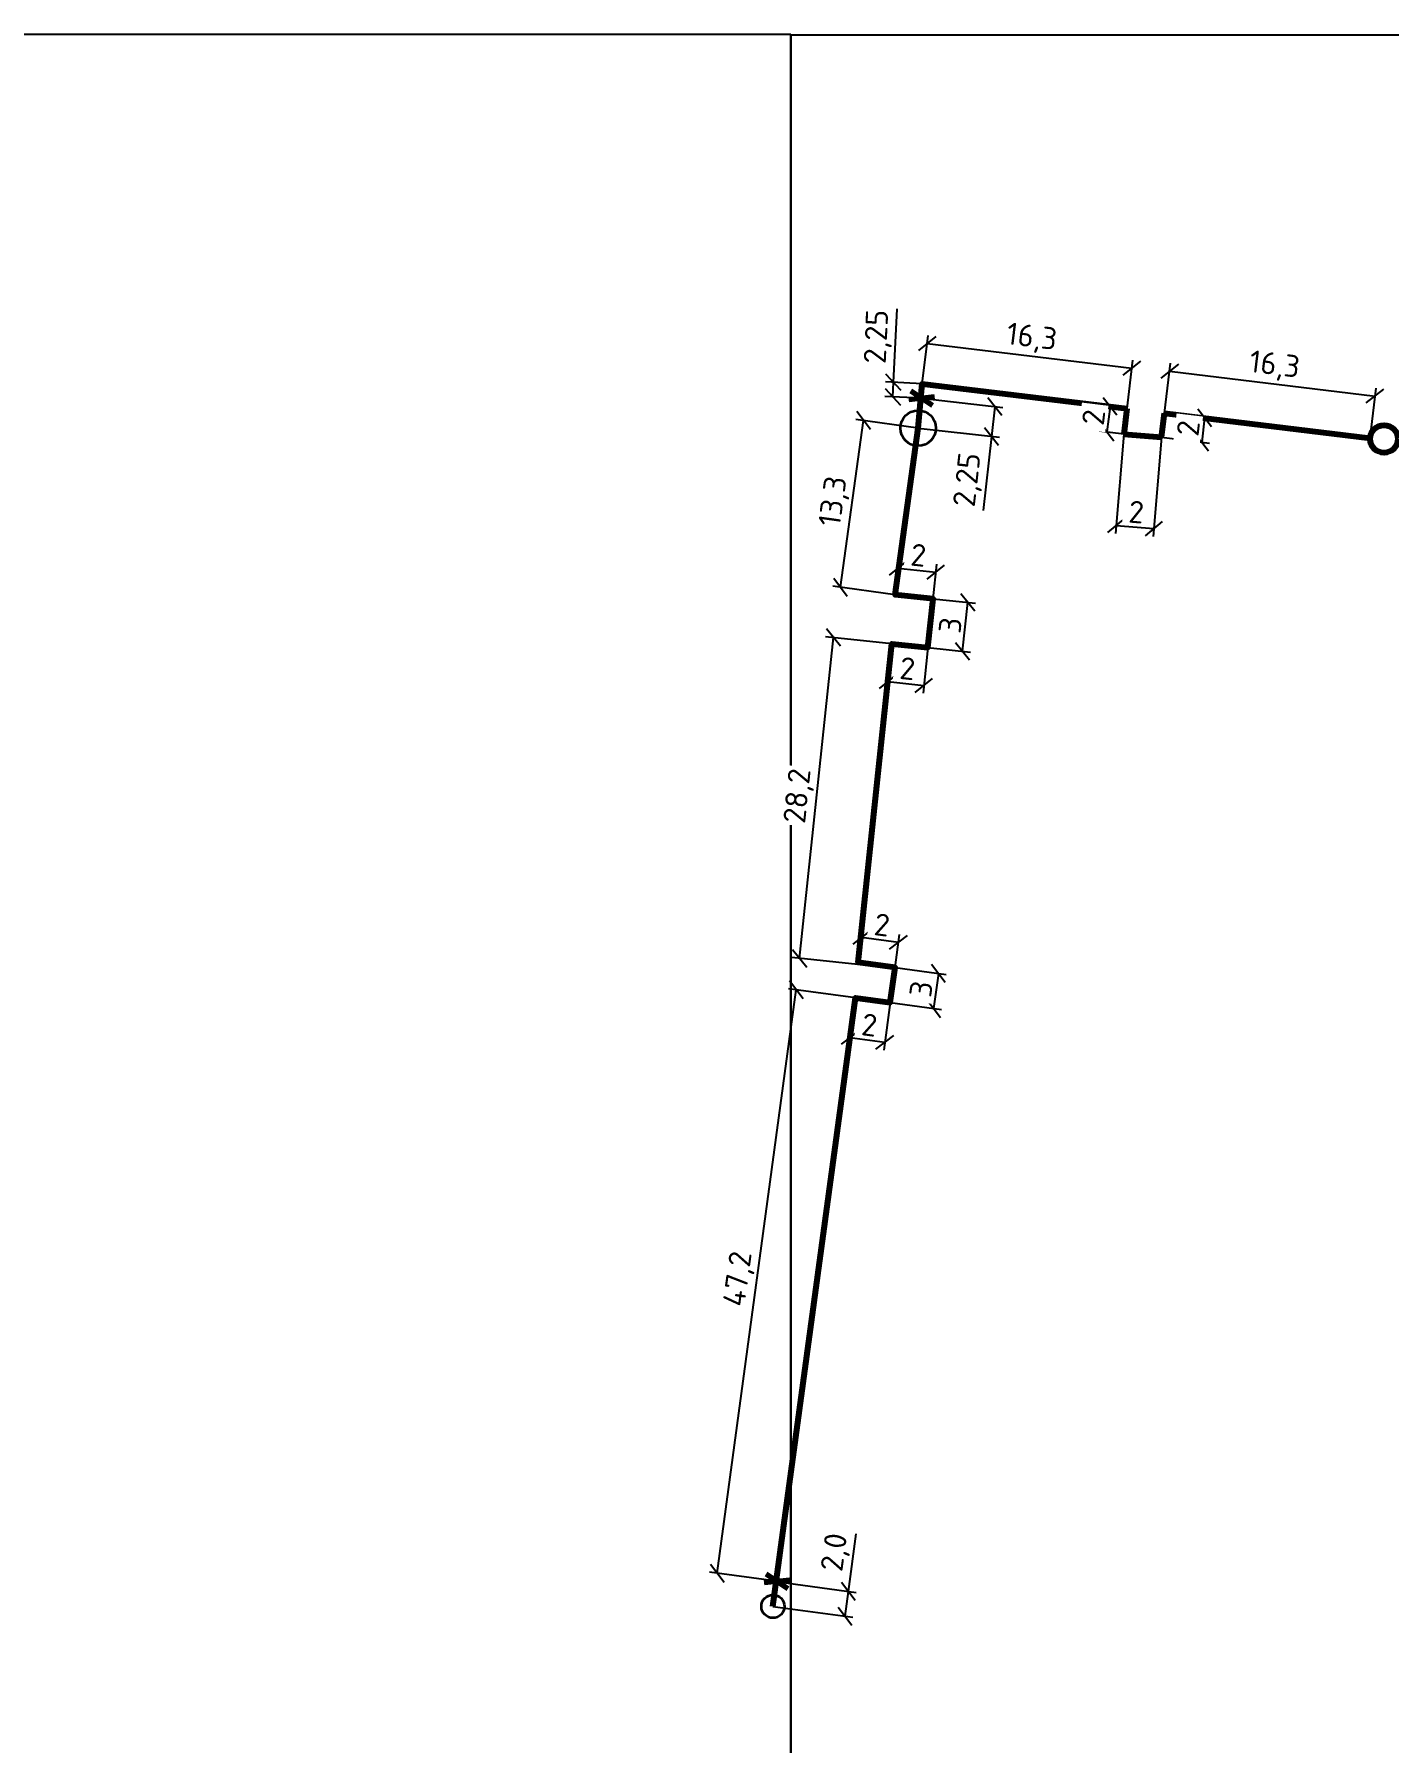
# Model space of a CAD drawing. Header units: millimetres. Extents: x 1990 to 7549, y 397 to 3825.
# Drawn here: x 3097.2 to 3311, y 3555.4 to 3824.9 of the extents above; entities that cross this region are included whole.
import ezdxf

# ---------------------------------------------------------------- set-up
doc = ezdxf.new("R2010")
doc.units = ezdxf.units.MM
doc.styles.add('-ISOCPEUR-', font='isocpeur.TTF')
doc.styles.add('GOST', font='gost.shx', dxfattribs={"oblique": 15})
doc.dimstyles.new('М 1 к 500', dxfattribs={"dimtxt": 3.5, "dimasz": 2.5, "dimexe": 1.25, "dimexo": 0, "dimtad": 1, "dimdec": 1, "dimlfac": 0.5, "dimzin": 1, "dimtxsty": 'GOST', "dimblk": 'OBLIQUE', "dimcen": 2.5, "dimclrd": 256, "dimclre": 256, "dimclrt": 256, "dimazin": 2, "dimtfac": 1, "dimtdec": 1, "dimtmove": 0, "dimatfit": 3, "dimldrblk": 'NONE', "dimfxl": 1.25, "dimlwd": -1, "dimlwe": -1, "dimarcsym": 0})
picture_1 = doc.add_image_def('image1.jpg', size_in_pixel=(3947, 3948))
picture_2 = doc.add_image_def('image2.jpg', size_in_pixel=(3947, 3947))

# ---------------------------------------------------------------- blocks, each defined once
blk = doc.blocks.new('_Oblique')
at = {"color": 0, "linetype": 'ByBlock', "lineweight": -2}
blk.add_line((-0.5, -0.5), (0.5, 0.5), dxfattribs=at)
blk = doc.blocks.new('*D306')
at = {"transparency": 16777216}
for p, q in [((3225.72, 3579.23), (3226.95, 3588.33)), ((3214.33, 3580.78), (3226.95, 3579.07)), ((3225.19, 3575.33), (3225.72, 3579.23)), ((3213.8, 3576.87), (3226.43, 3575.16))]:
    blk.add_line(p, q, dxfattribs=at)
at = {"layer": 'Defpoints', "color": 0, "lineweight": 35, "transparency": 16777216}
for p in [(3214.33, 3580.78), (3225.72, 3579.23), (3213.8, 3576.87)]:
    blk.add_point(p, dxfattribs=at)
at = {"transparency": 16777216, "xscale": 2.5, "yscale": 2.5, "zscale": 2.5}
for p, rotation in [((3225.72, 3579.23), 82.28569363803456), ((3225.19, 3575.33), 262.2856936380346)]:
    blk.add_blockref('_Oblique', p, dxfattribs=dict(at, rotation=rotation))
at = {"lineweight": 35, "transparency": 16777216, "insert": (3223.8, 3585.38), "char_height": 3.5, "attachment_point": 5, "rotation": 82.2857, "style": '-ISOCPEUR-', "bg_fill": 3, "box_fill_scale": 1.1, "bg_fill_color": 256, "bg_fill_true_color": 13158600, "bg_fill_transparency": 0}
blk.add_mtext('2,0', dxfattribs=at)
blk = doc.blocks.new('_None')
blk = doc.blocks.new('*D307')
at = {"transparency": 16777216}
for p, q in [((3205.03, 3582.13), (3217.49, 3674.15)), ((3226.81, 3672.88), (3216.26, 3674.31)), ((3214.34, 3580.87), (3203.79, 3582.29))]:
    blk.add_line(p, q, dxfattribs=at)
at = {"layer": 'Defpoints', "color": 0, "lineweight": 35, "transparency": 16777216}
for p in [(3217.49, 3674.15), (3226.81, 3672.88), (3214.34, 3580.87)]:
    blk.add_point(p, dxfattribs=at)
at = {"transparency": 16777216, "xscale": 2.5, "yscale": 2.5, "zscale": 2.5}
for p, rotation in [((3217.49, 3674.15), 82.2856936380355), ((3205.03, 3582.13), 262.2856936380355)]:
    blk.add_blockref('_Oblique', p, dxfattribs=dict(at, rotation=rotation))
at = {"lineweight": 35, "transparency": 16777216, "insert": (3208.56, 3628.5), "char_height": 3.5, "attachment_point": 5, "rotation": 82.2857, "style": '-ISOCPEUR-', "bg_fill": 3, "box_fill_scale": 1.1, "bg_fill_color": 256, "bg_fill_true_color": 13158600, "bg_fill_transparency": 0}
blk.add_mtext('47,2', dxfattribs=at)
blk = doc.blocks.new('*D308')
at = {"transparency": 16777216}
for p, q in [((3226.81, 3672.88), (3225.79, 3665.38)), ((3232.32, 3672.14), (3231.31, 3664.63)), ((3225.96, 3666.62), (3231.47, 3665.87))]:
    blk.add_line(p, q, dxfattribs=at)
at = {"layer": 'Defpoints', "color": 0, "lineweight": 35, "transparency": 16777216}
blk.add_point((3226.81, 3672.88), dxfattribs=at)
at = {"transparency": 16777216, "xscale": 2.5, "yscale": 2.5, "zscale": 2.5}
for p, rotation in [((3225.96, 3666.62), 172.2856936380356), ((3231.47, 3665.87), 352.2856936380356)]:
    blk.add_blockref('_Oblique', p, dxfattribs=dict(at, rotation=rotation))
at = {"lineweight": 35, "transparency": 16777216, "insert": (3229.03, 3668.6), "char_height": 3.5, "attachment_point": 5, "rotation": 352.2857, "style": '-ISOCPEUR-', "bg_fill": 3, "box_fill_scale": 1.1, "bg_fill_color": 256, "bg_fill_true_color": 13158600, "bg_fill_transparency": 0}
blk.add_mtext('2', dxfattribs=at)
at = {"layer": 'Defpoints', "color": 0, "lineweight": 35, "transparency": 16777216}
for p in [(3232.32, 3672.14), (3231.47, 3665.87)]:
    blk.add_point(p, dxfattribs=at)
blk = doc.blocks.new('*D309')
at = {"transparency": 16777216}
for p, q in [((3227.26, 3678.45), (3227.96, 3683.67)), ((3227.8, 3682.43), (3233.61, 3681.64)), ((3233.07, 3677.66), (3233.78, 3682.88))]:
    blk.add_line(p, q, dxfattribs=at)
at = {"layer": 'Defpoints', "color": 0, "lineweight": 35, "transparency": 16777216}
for p in [(3227.26, 3678.45), (3233.07, 3677.66)]:
    blk.add_point(p, dxfattribs=at)
at = {"transparency": 16777216, "xscale": 2.5, "yscale": 2.5, "zscale": 2.5}
for p, rotation in [((3227.8, 3682.43), 172.2856936380359), ((3233.61, 3681.64), 352.2856936380359)]:
    blk.add_blockref('_Oblique', p, dxfattribs=dict(at, rotation=rotation))
at = {"lineweight": 35, "transparency": 16777216, "insert": (3231.02, 3684.39), "char_height": 3.5, "attachment_point": 5, "rotation": 352.2857, "style": '-ISOCPEUR-', "bg_fill": 3, "box_fill_scale": 1.1, "bg_fill_color": 256, "bg_fill_true_color": 13158600, "bg_fill_transparency": 0}
blk.add_mtext('2', dxfattribs=at)
at = {"layer": 'Defpoints', "color": 0, "lineweight": 35, "transparency": 16777216}
blk.add_point((3233.61, 3681.64), dxfattribs=at)
blk = doc.blocks.new('*D310')
at = {"transparency": 16777216}
for p, q in [((3233.07, 3677.66), (3241.15, 3676.56)), ((3239.91, 3676.73), (3239.16, 3671.21)), ((3232.32, 3672.14), (3240.4, 3671.04))]:
    blk.add_line(p, q, dxfattribs=at)
at = {"layer": 'Defpoints', "color": 0, "lineweight": 35, "transparency": 16777216}
for p in [(3233.07, 3677.66), (3232.32, 3672.14)]:
    blk.add_point(p, dxfattribs=at)
at = {"transparency": 16777216, "xscale": 2.5, "yscale": 2.5, "zscale": 2.5}
for p, rotation in [((3239.91, 3676.73), 82.28569363803331), ((3239.16, 3671.21), 262.2856936380333)]:
    blk.add_blockref('_Oblique', p, dxfattribs=dict(at, rotation=rotation))
at = {"lineweight": 35, "transparency": 16777216, "insert": (3237.18, 3674.29), "char_height": 3.5, "attachment_point": 5, "rotation": 82.2857, "style": '-ISOCPEUR-', "bg_fill": 3, "box_fill_scale": 1.1, "bg_fill_color": 256, "bg_fill_true_color": 13158600, "bg_fill_transparency": 0}
blk.add_mtext('3', dxfattribs=at)
at = {"layer": 'Defpoints', "color": 0, "lineweight": 35, "transparency": 16777216}
blk.add_point((3239.16, 3671.21), dxfattribs=at)
blk = doc.blocks.new('*D311')
at = {"transparency": 16777216}
for p, q in [((3218.02, 3679.11), (3223.36, 3729.71)), ((3232.56, 3728.74), (3222.11, 3729.84)), ((3227.22, 3678.14), (3216.78, 3679.24))]:
    blk.add_line(p, q, dxfattribs=at)
at = {"layer": 'Defpoints', "color": 0, "lineweight": 35, "transparency": 16777216}
for p in [(3223.36, 3729.71), (3232.56, 3728.74), (3227.22, 3678.14)]:
    blk.add_point(p, dxfattribs=at)
at = {"transparency": 16777216, "xscale": 2.5, "yscale": 2.5, "zscale": 2.5}
for p, rotation in [((3223.36, 3729.71), 83.97645408025883), ((3218.02, 3679.11), 263.9764540802588)]:
    blk.add_blockref('_Oblique', p, dxfattribs=dict(at, rotation=rotation))
at = {"lineweight": 35, "transparency": 16777216, "insert": (3217.98, 3704.7), "char_height": 3.5, "attachment_point": 5, "rotation": 83.9765, "style": '-ISOCPEUR-', "bg_fill": 3, "box_fill_scale": 1.1, "bg_fill_color": 256, "bg_fill_true_color": 13158600, "bg_fill_transparency": 0}
blk.add_mtext('28,2', dxfattribs=at)
blk = doc.blocks.new('*D312')
at = {"transparency": 16777216}
for p, q in [((3232.56, 3728.74), (3231.8, 3721.52)), ((3238.26, 3728.13), (3237.5, 3720.92)), ((3231.93, 3722.77), (3237.63, 3722.17))]:
    blk.add_line(p, q, dxfattribs=at)
at = {"layer": 'Defpoints', "color": 0, "lineweight": 35, "transparency": 16777216}
blk.add_point((3232.56, 3728.74), dxfattribs=at)
at = {"transparency": 16777216, "xscale": 2.5, "yscale": 2.5, "zscale": 2.5}
for p, rotation in [((3231.93, 3722.77), 173.9764540802585), ((3237.63, 3722.17), 353.9764540802586)]:
    blk.add_blockref('_Oblique', p, dxfattribs=dict(at, rotation=rotation))
at = {"lineweight": 35, "transparency": 16777216, "insert": (3235.03, 3724.83), "char_height": 3.5, "attachment_point": 5, "rotation": 353.9765, "style": '-ISOCPEUR-', "bg_fill": 3, "box_fill_scale": 1.1, "bg_fill_color": 256, "bg_fill_true_color": 13158600, "bg_fill_transparency": 0}
blk.add_mtext('2', dxfattribs=at)
at = {"layer": 'Defpoints', "color": 0, "lineweight": 35, "transparency": 16777216}
for p in [(3238.26, 3728.13), (3237.63, 3722.17)]:
    blk.add_point(p, dxfattribs=at)
blk = doc.blocks.new('*D313')
at = {"transparency": 16777216}
for p, q in [((3239.07, 3735.84), (3245.79, 3735.13)), ((3243.73, 3727.56), (3244.55, 3735.26)), ((3238.26, 3728.13), (3244.98, 3727.43))]:
    blk.add_line(p, q, dxfattribs=at)
at = {"layer": 'Defpoints', "color": 0, "lineweight": 35, "transparency": 16777216}
blk.add_point((3239.07, 3735.84), dxfattribs=at)
at = {"transparency": 16777216, "xscale": 2.5, "yscale": 2.5, "zscale": 2.5}
for p, rotation in [((3244.55, 3735.26), 83.97645408025893), ((3243.73, 3727.56), 263.9764540802589)]:
    blk.add_blockref('_Oblique', p, dxfattribs=dict(at, rotation=rotation))
at = {"lineweight": 35, "transparency": 16777216, "insert": (3241.78, 3731.66), "char_height": 3.5, "attachment_point": 5, "rotation": 83.9765, "style": '-ISOCPEUR-', "bg_fill": 3, "box_fill_scale": 1.1, "bg_fill_color": 256, "bg_fill_true_color": 13158600, "bg_fill_transparency": 0}
blk.add_mtext('3', dxfattribs=at)
at = {"layer": 'Defpoints', "color": 0, "lineweight": 35, "transparency": 16777216}
for p in [(3244.55, 3735.26), (3238.26, 3728.13)]:
    blk.add_point(p, dxfattribs=at)
blk = doc.blocks.new('*D314')
at = {"transparency": 16777216}
for p, q in [((3224.46, 3737.67), (3228.12, 3763.96)), ((3236.72, 3762.76), (3226.88, 3764.13)), ((3233.07, 3736.47), (3223.23, 3737.84))]:
    blk.add_line(p, q, dxfattribs=at)
at = {"layer": 'Defpoints', "color": 0, "lineweight": 35, "transparency": 16777216}
for p in [(3228.12, 3763.96), (3236.72, 3762.76), (3233.07, 3736.47)]:
    blk.add_point(p, dxfattribs=at)
at = {"transparency": 16777216, "xscale": 2.5, "yscale": 2.5, "zscale": 2.5}
for p, rotation in [((3228.12, 3763.96), 82.08863652236583), ((3224.46, 3737.67), 262.0886365223658)]:
    blk.add_blockref('_Oblique', p, dxfattribs=dict(at, rotation=rotation))
at = {"lineweight": 35, "transparency": 16777216, "insert": (3223.59, 3751.19), "char_height": 3.5, "attachment_point": 5, "rotation": 82.0886, "style": '-ISOCPEUR-', "bg_fill": 3, "box_fill_scale": 1.1, "bg_fill_color": 256, "bg_fill_true_color": 13158600, "bg_fill_transparency": 0}
blk.add_mtext('13,3', dxfattribs=at)
blk = doc.blocks.new('*D315')
at = {"transparency": 16777216}
for p, q in [((3233.07, 3736.47), (3233.65, 3741.92)), ((3233.51, 3740.67), (3239.52, 3740.04)), ((3239.07, 3735.84), (3239.65, 3741.28))]:
    blk.add_line(p, q, dxfattribs=at)
at = {"layer": 'Defpoints', "color": 0, "lineweight": 35, "transparency": 16777216}
for p in [(3233.07, 3736.47), (3239.07, 3735.84)]:
    blk.add_point(p, dxfattribs=at)
at = {"transparency": 16777216, "xscale": 2.5, "yscale": 2.5, "zscale": 2.5}
for p, rotation in [((3233.51, 3740.67), 173.9764540802592), ((3239.52, 3740.04), 353.9764540802592)]:
    blk.add_blockref('_Oblique', p, dxfattribs=dict(at, rotation=rotation))
at = {"lineweight": 35, "transparency": 16777216, "insert": (3236.76, 3742.72), "char_height": 3.5, "attachment_point": 5, "rotation": 353.9765, "style": '-ISOCPEUR-', "bg_fill": 3, "box_fill_scale": 1.1, "bg_fill_color": 256, "bg_fill_true_color": 13158600, "bg_fill_transparency": 0}
blk.add_mtext('2', dxfattribs=at)
at = {"layer": 'Defpoints', "color": 0, "lineweight": 35, "transparency": 16777216}
blk.add_point((3239.52, 3740.04), dxfattribs=at)
blk = doc.blocks.new('*D316')
at = {"transparency": 16777216}
for p, q in [((3237.26, 3767.46), (3250.07, 3766)), ((3248.82, 3766.14), (3248.29, 3761.45)), ((3236.72, 3762.76), (3249.53, 3761.31)), ((3248.29, 3761.45), (3246.96, 3749.74))]:
    blk.add_line(p, q, dxfattribs=at)
at = {"layer": 'Defpoints', "color": 0, "lineweight": 35, "transparency": 16777216}
for p in [(3237.26, 3767.46), (3248.82, 3766.14), (3236.72, 3762.76)]:
    blk.add_point(p, dxfattribs=at)
at = {"transparency": 16777216, "xscale": 2.5, "yscale": 2.5, "zscale": 2.5}
for p, rotation in [((3248.82, 3766.14), 83.52308530276193), ((3248.29, 3761.45), 263.523085302762)]:
    blk.add_blockref('_Oblique', p, dxfattribs=dict(at, rotation=rotation))
at = {"lineweight": 35, "transparency": 16777216, "insert": (3244.77, 3754.58), "char_height": 3.5, "attachment_point": 5, "rotation": 83.5231, "style": '-ISOCPEUR-', "bg_fill": 3, "box_fill_scale": 1.1, "bg_fill_color": 256, "bg_fill_true_color": 13158600, "bg_fill_transparency": 0}
blk.add_mtext('2,25', dxfattribs=at)
blk = doc.blocks.new('*D317')
at = {"transparency": 16777216}
for p, q in [((3232.83, 3769.98), (3233.41, 3781.59)), ((3237.37, 3769.75), (3231.58, 3770.04)), ((3232.72, 3767.68), (3232.83, 3769.98)), ((3237.26, 3767.46), (3231.47, 3767.74))]:
    blk.add_line(p, q, dxfattribs=at)
at = {"layer": 'Defpoints', "color": 0, "lineweight": 35, "transparency": 16777216}
for p in [(3232.83, 3769.98), (3237.37, 3769.75), (3237.26, 3767.46)]:
    blk.add_point(p, dxfattribs=at)
at = {"transparency": 16777216, "xscale": 2.5, "yscale": 2.5, "zscale": 2.5}
for p, rotation in [((3232.83, 3769.98), 87.14650873220437), ((3232.72, 3767.68), 267.1465087322044)]:
    blk.add_blockref('_Oblique', p, dxfattribs=dict(at, rotation=rotation))
at = {"lineweight": 35, "transparency": 16777216, "insert": (3230.46, 3777.17), "char_height": 3.5, "attachment_point": 5, "rotation": 87.1465, "style": '-ISOCPEUR-', "bg_fill": 3, "box_fill_scale": 1.1, "bg_fill_color": 256, "bg_fill_true_color": 13158600, "bg_fill_transparency": 0}
blk.add_mtext('2,25', dxfattribs=at)
blk = doc.blocks.new('*D318')
at = {"transparency": 16777216}
for p, q in [((3237.37, 3769.75), (3238.29, 3777.37)), ((3238.14, 3776.12), (3270.44, 3772.21)), ((3269.67, 3765.84), (3270.59, 3773.46))]:
    blk.add_line(p, q, dxfattribs=at)
at = {"layer": 'Defpoints', "color": 0, "lineweight": 35, "transparency": 16777216}
for p in [(3270.44, 3772.21), (3237.37, 3769.75), (3269.67, 3765.84)]:
    blk.add_point(p, dxfattribs=at)
at = {"transparency": 16777216, "xscale": 2.5, "yscale": 2.5, "zscale": 2.5}
for p, rotation in [((3238.14, 3776.12), 173.0978154615249), ((3270.44, 3772.21), 353.0978154615249)]:
    blk.add_blockref('_Oblique', p, dxfattribs=dict(at, rotation=rotation))
at = {"lineweight": 35, "transparency": 16777216, "insert": (3254.62, 3776.87), "char_height": 3.5, "attachment_point": 5, "rotation": 353.0978, "style": '-ISOCPEUR-', "bg_fill": 3, "box_fill_scale": 1.1, "bg_fill_color": 256, "bg_fill_true_color": 13158600, "bg_fill_transparency": 0}
blk.add_mtext('16,3', dxfattribs=at)
blk = doc.blocks.new('*D319')
at = {"transparency": 16777216}
for p, q in [((3269.67, 3765.84), (3265.76, 3766.32)), ((3267, 3766.17), (3266.5, 3762.15)), ((3269.17, 3761.82), (3265.26, 3762.3))]:
    blk.add_line(p, q, dxfattribs=at)
at = {"layer": 'Defpoints', "color": 0, "lineweight": 35, "transparency": 16777216}
for p in [(3269.67, 3765.84), (3269.17, 3761.82)]:
    blk.add_point(p, dxfattribs=at)
at = {"transparency": 16777216, "xscale": 2.5, "yscale": 2.5, "zscale": 2.5}
for p, rotation in [((3267, 3766.17), 83.0203642721685), ((3266.5, 3762.15), 263.0203642721685)]:
    blk.add_blockref('_Oblique', p, dxfattribs=dict(at, rotation=rotation))
at = {"lineweight": 35, "transparency": 16777216, "insert": (3264.39, 3764.45), "char_height": 3.5, "attachment_point": 5, "rotation": 83.0204, "style": '-ISOCPEUR-', "bg_fill": 3, "box_fill_scale": 1.1, "bg_fill_color": 256, "bg_fill_true_color": 13158600, "bg_fill_transparency": 0}
blk.add_mtext('2', dxfattribs=at)
at = {"layer": 'Defpoints', "color": 0, "lineweight": 35, "transparency": 16777216}
blk.add_point((3266.5, 3762.15), dxfattribs=at)
blk = doc.blocks.new('*D320')
at = {"transparency": 16777216}
for p, q in [((3275.59, 3765.12), (3283.16, 3764.21)), ((3281.92, 3764.36), (3281.46, 3760.56)), ((3275.13, 3761.32), (3282.7, 3760.41))]:
    blk.add_line(p, q, dxfattribs=at)
at = {"layer": 'Defpoints', "color": 0, "lineweight": 35, "transparency": 16777216}
for p in [(3275.59, 3765.12), (3275.13, 3761.32)]:
    blk.add_point(p, dxfattribs=at)
at = {"transparency": 16777216, "xscale": 2.5, "yscale": 2.5, "zscale": 2.5}
for p, rotation in [((3281.92, 3764.36), 83.09781546152568), ((3281.46, 3760.56), 263.0978154615257)]:
    blk.add_blockref('_Oblique', p, dxfattribs=dict(at, rotation=rotation))
at = {"lineweight": 35, "transparency": 16777216, "insert": (3279.33, 3762.74), "char_height": 3.5, "attachment_point": 5, "rotation": 83.0978, "style": '-ISOCPEUR-', "bg_fill": 3, "box_fill_scale": 1.1, "bg_fill_color": 256, "bg_fill_true_color": 13158600, "bg_fill_transparency": 0}
blk.add_mtext('2', dxfattribs=at)
at = {"layer": 'Defpoints', "color": 0, "lineweight": 35, "transparency": 16777216}
blk.add_point((3281.46, 3760.56), dxfattribs=at)
blk = doc.blocks.new('*D321')
at = {"transparency": 16777216}
for p, q in [((3269.17, 3761.82), (3267.86, 3746.16)), ((3275.13, 3761.32), (3273.81, 3745.66)), ((3267.96, 3747.41), (3273.92, 3746.91))]:
    blk.add_line(p, q, dxfattribs=at)
at = {"layer": 'Defpoints', "color": 0, "lineweight": 35, "transparency": 16777216}
for p in [(3269.17, 3761.82), (3275.13, 3761.32)]:
    blk.add_point(p, dxfattribs=at)
at = {"transparency": 16777216, "xscale": 2.5, "yscale": 2.5, "zscale": 2.5}
for p, rotation in [((3267.96, 3747.41), 175.1895728717253), ((3273.92, 3746.91), 355.1895728717253)]:
    blk.add_blockref('_Oblique', p, dxfattribs=dict(at, rotation=rotation))
at = {"lineweight": 35, "transparency": 16777216, "insert": (3271.14, 3749.52), "char_height": 3.5, "attachment_point": 5, "rotation": 355.1896, "style": '-ISOCPEUR-', "bg_fill": 3, "box_fill_scale": 1.1, "bg_fill_color": 256, "bg_fill_true_color": 13158600, "bg_fill_transparency": 0}
blk.add_mtext('2', dxfattribs=at)
at = {"layer": 'Defpoints', "color": 0, "lineweight": 35, "transparency": 16777216}
blk.add_point((3273.92, 3746.91), dxfattribs=at)
blk = doc.blocks.new('*D322')
at = {"transparency": 16777216}
for p, q in [((3275.59, 3765.12), (3276.54, 3772.99)), ((3276.39, 3771.75), (3308.81, 3767.82)), ((3308.01, 3761.2), (3308.96, 3769.06))]:
    blk.add_line(p, q, dxfattribs=at)
at = {"layer": 'Defpoints', "color": 0, "lineweight": 35, "transparency": 16777216}
for p in [(3308.81, 3767.82), (3275.59, 3765.12), (3308.01, 3761.2)]:
    blk.add_point(p, dxfattribs=at)
at = {"transparency": 16777216, "xscale": 2.5, "yscale": 2.5, "zscale": 2.5}
for p, rotation in [((3276.39, 3771.75), 173.097815461524), ((3308.81, 3767.82), 353.097815461524)]:
    blk.add_blockref('_Oblique', p, dxfattribs=dict(at, rotation=rotation))
at = {"lineweight": 35, "transparency": 16777216, "insert": (3292.93, 3772.49), "char_height": 3.5, "attachment_point": 5, "rotation": 353.0978, "style": '-ISOCPEUR-', "bg_fill": 3, "box_fill_scale": 1.1, "bg_fill_color": 256, "bg_fill_true_color": 13158600, "bg_fill_transparency": 0}
blk.add_mtext('16,3', dxfattribs=at)

msp = doc.modelspace()

# ---------------------------------------------------------------- linework, layer by layer
at = {"color": 1, "lineweight": 70}
msp.add_line((3235.254, 3767.287), (3239.284, 3767.734), dxfattribs=at)
at = {"color": 1, "lineweight": 80}
for p, q in [((3275.132, 3761.323), (3275.592, 3765.124)), ((3269.174, 3761.825), (3275.132, 3761.323))]:
    msp.add_line(p, q, dxfattribs=at)
for points in [[(3275.592, 3765.124), (3308.042, 3761.196)], [(3213.801, 3576.875), (3226.806, 3672.884), (3232.323, 3672.137), (3233.071, 3677.659), (3227.257, 3678.447), (3232.563, 3728.736), (3238.259, 3728.135), (3239.072, 3735.839), (3233.071, 3736.472), (3236.724, 3762.761)]]:
    msp.add_lwpolyline(points, dxfattribs=at)
at = {"color": 1, "lineweight": 35}
for centre, radius in [((3236.724, 3762.761), 2.798), ((3213.801, 3576.875), 1.824)]:
    msp.add_circle(centre, radius, dxfattribs=at)

# ---------------------------------------------------------------- pictures from other files: only their frames are drawn
image = msp.add_image(picture_1, insert=(2716.645, 3324.785), size_in_units=(499.995, 500.122))
image.dxf.flags = 7
image = msp.add_image(picture_2, insert=(3216.64, 3324.785), size_in_units=(499.995, 499.995))
image.dxf.flags = 7

# ---------------------------------------------------------------- next in the draw order: dimensions: what is measured, and where the dimension line sits
at = {"color": 18, "lineweight": 35, "true_color": 0x000000}
for p1, p2, distance, picture, middle in [((3275.592, 3765.124), (3275.132, 3761.323), 6.377, '*D320', (3279.335, 3762.743)), ((3227.257, 3678.447), (3233.071, 3677.659), 4.018, '*D309', (3231.022, 3684.388))]:
    dim = msp.add_aligned_dim(p1=p1, p2=p2, distance=distance, text='2', dimstyle='М 1 к 500', override={"dimtxsty": '-ISOCPEUR-', "dimtfill": 1}, dxfattribs=at)
    dim.commit()
    dim.dimension.update_dxf_attribs({"geometry": picture, "text_midpoint": middle})
for p1, p2, distance, picture, middle in [((3233.071, 3736.472), (3236.724, 3762.761), 8.689, '*D314', (3223.592, 3751.188)), ((3213.801, 3576.875), (3214.329, 3580.776), -11.491, '*D306', (3223.8, 3585.384))]:
    dim = msp.add_aligned_dim(p1=p1, p2=p2, distance=distance, dimstyle='М 1 к 500', override={"dimtxsty": '-ISOCPEUR-', "dimtfill": 1}, dxfattribs=at)
    dim.commit()
    dim.dimension.update_dxf_attribs({"geometry": picture, "text_midpoint": middle})

# ---------------------------------------------------------------- next in the draw order: linework, layer by layer
at = {"color": 1, "lineweight": 70}
for p, q in [((3238.969, 3766.305), (3235.545, 3768.608)), ((3212.43, 3580.634), (3216.461, 3581.081)), ((3216.146, 3579.652), (3212.721, 3581.955))]:
    msp.add_line(p, q, dxfattribs=at)
at = {"color": 1, "lineweight": 80}
msp.add_lwpolyline([(3236.724, 3762.761), (3237.371, 3769.751), (3269.666, 3765.842)], dxfattribs=at)

# ---------------------------------------------------------------- next in the draw order: dimensions: what is measured, and where the dimension line sits
at = {"color": 18, "lineweight": 35, "true_color": 0x000000}
dim = msp.add_linear_dim(base=(3248.824, 3766.143), p1=(3236.724, 3762.761), p2=(3237.257, 3767.456), angle=83.52309, text='2,25', dimstyle='М 1 к 500', override={"dimtxsty": '-ISOCPEUR-', "dimtfill": 1}, dxfattribs=at)
dim.commit()
dim.dimension.update_dxf_attribs({"geometry": '*D316', "text_midpoint": (3247.477, 3754.272), "dimtype": 161})
dim = msp.add_aligned_dim(p1=(3214.341, 3580.865), p2=(3226.806, 3672.884), distance=9.396, text='47,2', dimstyle='М 1 к 500', override={"dimtxsty": '-ISOCPEUR-', "dimtfill": 1}, dxfattribs=at)
dim.commit()
dim.dimension.update_dxf_attribs({"geometry": '*D307', "text_midpoint": (3208.562, 3628.502)})

# ---------------------------------------------------------------- next in the draw order: dimensions: what is measured, and where the dimension line sits
for p1, p2, distance, text, picture, middle in [((3237.257, 3767.456), (3237.371, 3769.751), 4.545, '2,25', '*D317', (3230.462, 3777.167)), ((3226.806, 3672.884), (3232.323, 3672.137), -6.322, '2', '*D308', (3229.035, 3668.599))]:
    dim = msp.add_aligned_dim(p1=p1, p2=p2, distance=distance, text=text, dimstyle='М 1 к 500', override={"dimtxsty": '-ISOCPEUR-', "dimtfill": 1}, dxfattribs=at)
    dim.commit()
    dim.dimension.update_dxf_attribs({"geometry": picture, "text_midpoint": middle})

# ---------------------------------------------------------------- next in the draw order: dimensions: what is measured, and where the dimension line sits
dim = msp.add_aligned_dim(p1=(3237.371, 3769.751), p2=(3269.666, 3765.842), distance=6.42, dimstyle='М 1 к 500', override={"dimtxsty": '-ISOCPEUR-', "dimtfill": 1}, dxfattribs=at)
dim.commit()
dim.dimension.update_dxf_attribs({"geometry": '*D318', "text_midpoint": (3254.618, 3776.875)})
dim = msp.add_aligned_dim(p1=(3233.071, 3677.659), p2=(3232.323, 3672.137), distance=6.902, text='3', dimstyle='М 1 к 500', override={"dimtxsty": '-ISOCPEUR-', "dimtfill": 1}, dxfattribs=at)
dim.commit()
dim.dimension.update_dxf_attribs({"geometry": '*D310', "text_midpoint": (3237.183, 3674.29)})

# ---------------------------------------------------------------- next in the draw order: linework, layer by layer
at = {"color": 1, "lineweight": 80}
msp.add_line((3269.666, 3765.842), (3269.174, 3761.825), dxfattribs=at)

# ---------------------------------------------------------------- next in the draw order: dimensions: what is measured, and where the dimension line sits
at = {"color": 18, "lineweight": 35, "true_color": 0x000000}
dim = msp.add_aligned_dim(p1=(3227.224, 3678.142), p2=(3232.563, 3728.736), distance=9.256, text='28,2', dimstyle='М 1 к 500', override={"dimtxsty": '-ISOCPEUR-', "dimtfill": 1}, dxfattribs=at)
dim.commit()
dim.dimension.update_dxf_attribs({"geometry": '*D311', "text_midpoint": (3217.978, 3704.696)})

# ---------------------------------------------------------------- next in the draw order: dimensions: what is measured, and where the dimension line sits
for p1, p2, distance, picture, middle in [((3269.666, 3765.842), (3269.174, 3761.825), -2.689, '*D319', (3264.393, 3764.449)), ((3232.563, 3728.736), (3238.259, 3728.135), -6.001, '*D312', (3235.031, 3724.829))]:
    dim = msp.add_aligned_dim(p1=p1, p2=p2, distance=distance, text='2', dimstyle='М 1 к 500', override={"dimtxsty": '-ISOCPEUR-', "dimtfill": 1}, dxfattribs=at)
    dim.commit()
    dim.dimension.update_dxf_attribs({"geometry": picture, "text_midpoint": middle})

# ---------------------------------------------------------------- next in the draw order: dimensions: what is measured, and where the dimension line sits
for p1, p2, distance, text, picture, middle in [((3269.174, 3761.825), (3275.132, 3761.323), -14.469, '2', '*D321', (3271.139, 3749.523)), ((3238.259, 3728.135), (3239.072, 3735.839), -5.504, '3', '*D313', (3241.777, 3731.658))]:
    dim = msp.add_aligned_dim(p1=p1, p2=p2, distance=distance, text=text, dimstyle='М 1 к 500', override={"dimtxsty": '-ISOCPEUR-', "dimtfill": 1}, dxfattribs=at)
    dim.commit()
    dim.dimension.update_dxf_attribs({"geometry": picture, "text_midpoint": middle})

# ---------------------------------------------------------------- next in the draw order: dimensions: what is measured, and where the dimension line sits
dim = msp.add_aligned_dim(p1=(3275.592, 3765.124), p2=(3308.008, 3761.2), distance=6.671, dimstyle='М 1 к 500', override={"dimtxsty": '-ISOCPEUR-', "dimtfill": 1}, dxfattribs=at)
dim.commit()
dim.dimension.update_dxf_attribs({"geometry": '*D322', "text_midpoint": (3292.929, 3772.49)})
dim = msp.add_aligned_dim(p1=(3233.071, 3736.472), p2=(3239.072, 3735.839), distance=4.225, text='2', dimstyle='М 1 к 500', override={"dimtxsty": '-ISOCPEUR-', "dimtfill": 1}, dxfattribs=at)
dim.commit()
dim.dimension.update_dxf_attribs({"geometry": '*D315', "text_midpoint": (3236.764, 3742.719)})

# ---------------------------------------------------------------- next in the draw order: linework, layer by layer
at = {"color": 1, "lineweight": 80}
msp.add_circle((3310.218, 3761.058), 2.18, dxfattribs=at)

doc.saveas('drawing.dxf')
